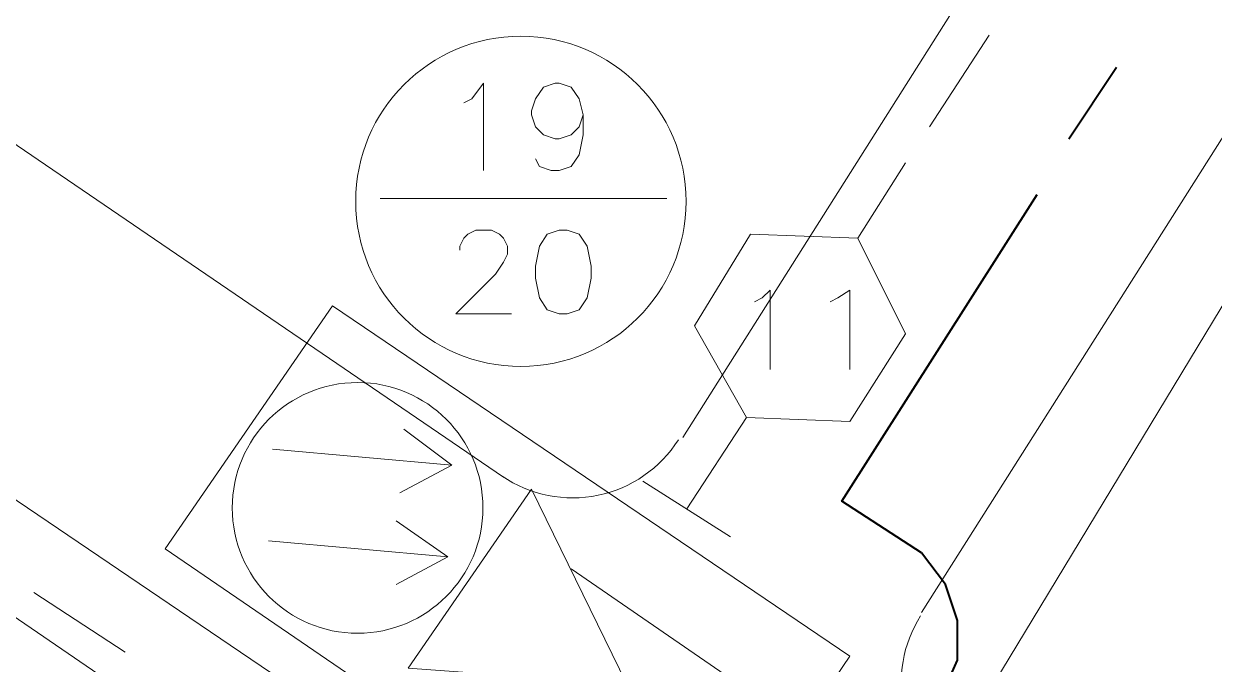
# Model space of a CAD drawing. Header units: millimetres. Extents: x 0.6 to 28.7, y 3.6 to 37.8.
# Drawn here: x 12.339 to 13.586, y 15.836 to 16.507 of the extents above; entities that cross this region are included whole.
import ezdxf

# ---------------------------------------------------------------- set-up
doc = ezdxf.new("R2010")
doc.units = ezdxf.units.MM
for name, color, linetype, true_color in [('PDF_Actives-NodeReceiver', 104, 'Continuous', 0x009525), ('PDF_Cable-565', 23, 'Continuous', 0xdd8a6e), ('PDF_Cable-840', 151, 'Continuous', 0x7fbfff), ('PDF_STLINE01', 8, 'Continuous', 0x808080)]:
    doc.layers.add(name, color=color, linetype=linetype, true_color=true_color)
for name, color, linetype in [('PDF_Passives-TapOffs', 7, 'Continuous'), ('PDF_RDFIN01', 4, 'Continuous'), ('PDF_Symbols-EndOfLine', 7, 'Continuous')]:
    doc.layers.add(name, color=color, linetype=linetype)

msp = doc.modelspace()

# ---------------------------------------------------------------- linework, layer by layer
at = {"layer": 'PDF_Actives-NodeReceiver', "lineweight": 18}
for points in [[(13.0291, 15.5857), (12.487, 15.9568), (12.6622, 16.2111), (13.2042, 15.8442)], [(12.8707, 16.0193), (12.7414, 15.8317), (12.9707, 15.815)]]:
    msp.add_lwpolyline(points, close=True, dxfattribs=at)
for points in [[(12.7372, 16.0819), (12.7873, 16.0443), (12.733, 16.0152)], [(12.5996, 16.061), (12.7873, 16.0443)], [(12.7831, 15.9484), (12.7289, 15.986)], [(12.5954, 15.9651), (12.7831, 15.9484), (12.7289, 15.9192)], [(12.9124, 15.9359), (13.1542, 15.7691)]]:
    msp.add_lwpolyline(points, dxfattribs=at)
msp.add_circle((12.6886, 15.9996), 0.1313, dxfattribs=at)
at = {"layer": 'PDF_Cable-565', "lineweight": 13}
for points in [[(13.2876, 16.3988), (13.3502, 16.4947)], [(13.2126, 16.282), (13.2626, 16.3612)], [(12.3494, 15.9109), (12.4453, 15.8484)]]:
    msp.add_lwpolyline(points, dxfattribs=at)
at = {"layer": 'PDF_Cable-840', "lineweight": 40}
for points in [[(13.4336, 16.3863), (13.4836, 16.4613)], [(13.1542, 15.7691), (13.1917, 15.7566), (13.2334, 15.7566), (13.271, 15.7733), (13.3001, 15.8025), (13.3168, 15.84), (13.3168, 15.8817), (13.3043, 15.9192), (13.2793, 15.9526), (13.1959, 16.0068), (13.4002, 16.3279)]]:
    msp.add_lwpolyline(points, dxfattribs=at)
at = {"layer": 'PDF_Passives-TapOffs', "lineweight": 9}
msp.add_lwpolyline([(13.2126, 16.282), (13.1, 16.2862), (13.0416, 16.1903), (13.0958, 16.0944), (13.2042, 16.0902), (13.2626, 16.1819)], close=True, dxfattribs=at)
for points in [[(13.1, 16.2862), (13.1, 16.2862)], [(13.1042, 16.2153), (13.1125, 16.2195), (13.1208, 16.2278), (13.1208, 16.1444)], [(13.1834, 16.2153), (13.1917, 16.2195), (13.2042, 16.2278), (13.2042, 16.1444)], [(13.0416, 16.1903), (13.0416, 16.1903)], [(13.2626, 16.1819), (13.2626, 16.1819)], [(13.0958, 16.0944), (13.0333, 15.9985)], [(13.0958, 16.0944), (13.0958, 16.0944)], [(13.2042, 16.0902), (13.2042, 16.0902)], [(12.9874, 16.0277), (13.0791, 15.9693)]]:
    msp.add_lwpolyline(points, dxfattribs=at)
at = {"layer": 'PDF_RDFIN01', "lineweight": 0}
for points in [[(13.2793, 15.8901), (13.8339, 16.7657), (18.9461, 24.8177), (20.0803, 26.6065)], [(13.0291, 16.0735), (13.4669, 16.7657), (16.2357, 21.1315)], [(12.1868, 16.478), (12.8415, 16.0318)], [(12.0242, 16.2153), (12.683, 15.7691)]]:
    msp.add_lwpolyline(points, dxfattribs=at)
for centre, start, end in [((12.9138, 16.1414), 235.8106, 327.6013), ((13.3892, 15.8161), 147.6013, 235.8106)]:
    msp.add_arc(centre, 0.1313, start, end, dxfattribs=at)
at = {"layer": 'PDF_STLINE01', "lineweight": 0}
for points in [[(14.0632, 16.9659), (13.9298, 16.7657), (13.125, 15.4355)], [(13.0166, 15.4147), (12.0242, 16.0944)]]:
    msp.add_lwpolyline(points, dxfattribs=at)
at = {"layer": 'PDF_Symbols-EndOfLine', "lineweight": 9}
for points in [[(12.7998, 16.4238), (12.8081, 16.428), (12.8206, 16.4446), (12.8206, 16.3529)], [(12.9249, 16.4113), (12.9207, 16.3988), (12.9124, 16.3904), (12.8998, 16.3863), (12.8957, 16.3863), (12.8832, 16.3904), (12.8748, 16.3988), (12.8707, 16.4113), (12.8707, 16.4155), (12.8748, 16.428), (12.8832, 16.4405), (12.8957, 16.4446), (12.8998, 16.4446), (12.9124, 16.4405), (12.9207, 16.428), (12.9249, 16.4113), (12.9249, 16.3904), (12.9207, 16.3696), (12.9124, 16.3571), (12.8998, 16.3529), (12.8915, 16.3529), (12.879, 16.3571), (12.8748, 16.3654)], [(12.7956, 16.2695), (12.7956, 16.2737), (12.7998, 16.282), (12.8039, 16.2862), (12.8123, 16.2904), (12.829, 16.2904), (12.8373, 16.2862), (12.8415, 16.282), (12.8456, 16.2737), (12.8456, 16.2653), (12.8415, 16.257), (12.8331, 16.2445), (12.7914, 16.2028), (12.8498, 16.2028)]]:
    msp.add_lwpolyline(points, dxfattribs=at)
at = {"layer": 'PDF_Symbols-EndOfLine', "color": 15, "lineweight": 0, "true_color": 0x954a4a}
msp.add_lwpolyline([(12.7122, 16.3237), (13.0124, 16.3237)], dxfattribs=at)
at = {"layer": 'PDF_Symbols-EndOfLine', "lineweight": 9}
msp.add_lwpolyline([(12.8998, 16.2904), (12.8873, 16.2862), (12.879, 16.2737), (12.8748, 16.2528), (12.8748, 16.2403), (12.879, 16.2195), (12.8873, 16.207), (12.8998, 16.2028), (12.9082, 16.2028), (12.9207, 16.207), (12.929, 16.2195), (12.9332, 16.2403), (12.9332, 16.2528), (12.929, 16.2737), (12.9207, 16.2862), (12.9082, 16.2904)], close=True, dxfattribs=at)
at = {"layer": 'PDF_Symbols-EndOfLine', "color": 15, "lineweight": 0, "true_color": 0x954a4a}
msp.add_circle((12.8596, 16.3207), 0.173, dxfattribs=at)

doc.saveas('drawing.dxf')
